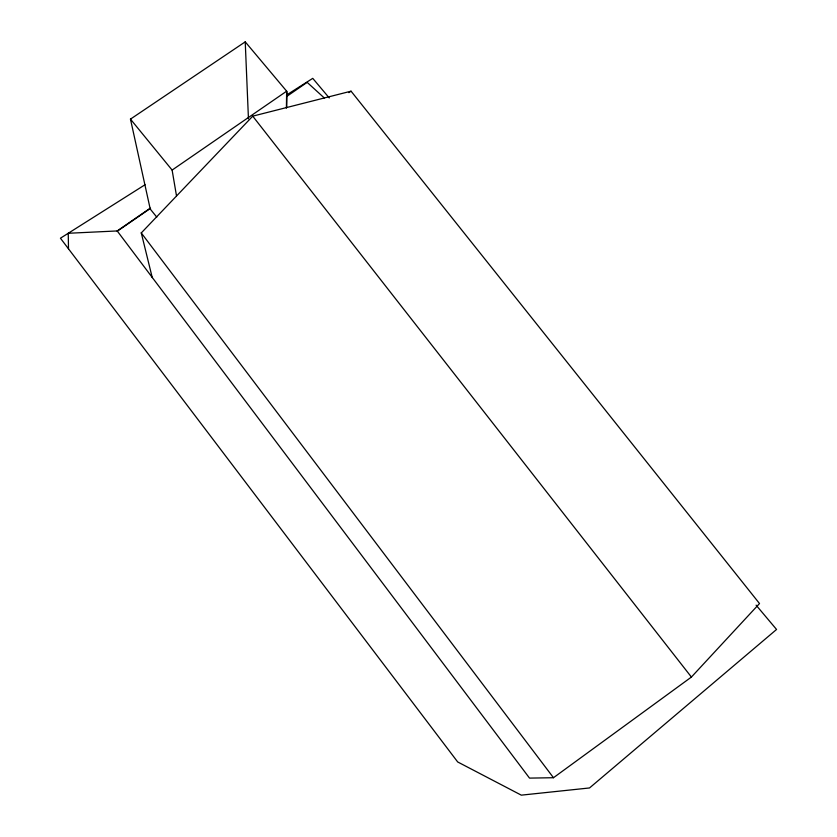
<?xml version="1.0" encoding="UTF-8"?>
<svg xmlns="http://www.w3.org/2000/svg" width="837" height="837" viewBox="0 0 837 837"><rect width="100%" height="100%" fill="white"/><g stroke="black" fill="none" stroke-linecap="round" stroke-linejoin="round"><path stroke-width="1.26" d="M286.4 108.151L286.652 91.191L172.119 170.078L176.481 195.753M286.683 107.157L286.934 91.515L245.231 41.85L130.467 119.126L150.231 209.03L156.781 217.128M68.498 248.83L68.247 233.272L117.201 230.949L529.518 778.107L553.477 777.719L691.414 677.06L759.515 603.55L351.059 91.181L252.732 116.155L141.275 232.937L152.25 277.612M286.934 96.297L307.158 82.35L324.296 97.971M117.201 230.949L150.032 208.329M117.274 231.211L150.566 208.287M348.893 92.635L351.059 91.181M287.143 94.654L312.756 78.354L329.255 97.95M145.052 184.736L60.442 238.21L457.693 761.963L521.305 795.15L589.53 787.952L776.558 629.466L756.104 605.161M130.467 119.126L172.119 170.078M141.171 232.812L553.477 777.719M252.732 116.155L691.414 677.06M245.231 41.85L248.453 118.823"/></g></svg>
